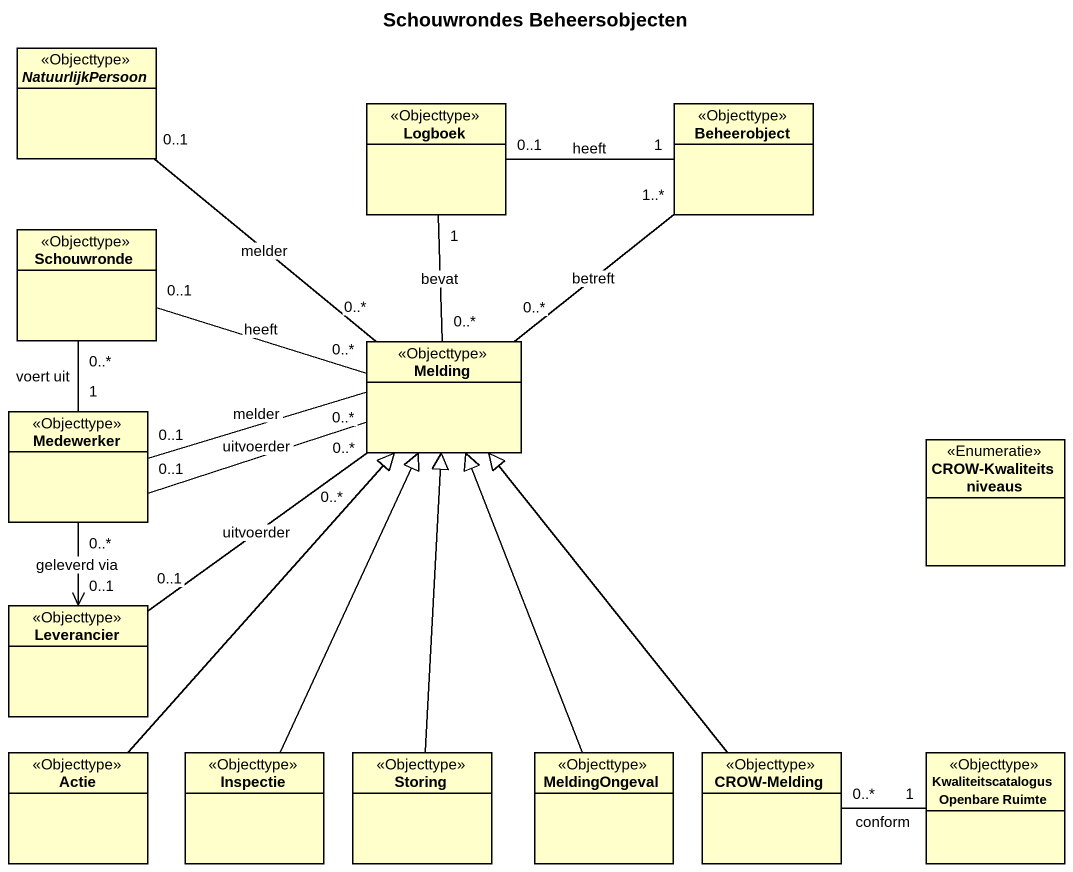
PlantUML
@startuml
title Schouwrondes Beheersobjecten
hide circle
hide empty members
abstract class NatuurlijkPersoon <<Objecttype>>
class Logboek <<Objecttype>>
class Beheerobject <<Objecttype>>
class Schouwronde <<Objecttype>>
class Melding <<Objecttype>>
class Medewerker <<Objecttype>>
enum "CROW-Kwaliteitsniveaus" as CROW_Kwaliteitsniveaus <<Enumeratie>>
class Leverancier <<Objecttype>>
class Actie <<Objecttype>>
class Inspectie <<Objecttype>>
class Storing <<Objecttype>>
class MeldingOngeval <<Objecttype>>
class "CROW-Melding" as CROW_Melding <<Objecttype>>
class "Kwaliteitscatalogus Openbare Ruimte" as Kwaliteitscatalogus <<Objecttype>>
Logboek "1" -- "0..*" Melding : bevat
Beheerobject "1" -left- "0..1" Logboek : heeft
Schouwronde "0..1" -right- "0..*" Melding : heeft
Melding "0..*" -up- "0..1" NatuurlijkPersoon : melder
Melding "0..*" -up- "1..*" Beheerobject : betreft
Melding "0..*" -left- "0..1" Medewerker : uitvoerder
Melding "0..*" -left- "0..1" Medewerker : melder
Melding "0..*" -- "0..1" Leverancier : uitvoerder
Medewerker "1" -up- "0..*" Schouwronde : voert uit
Medewerker "0..*" --> "0..1" Leverancier : geleverd via
Actie -up-|> Melding
Inspectie -up-|> Melding
Storing -up-|> Melding
MeldingOngeval -up-|> Melding
CROW_Melding -up-|> Melding
CROW_Melding "0..*" -right- "1" Kwaliteitscatalogus : conform
@enduml
